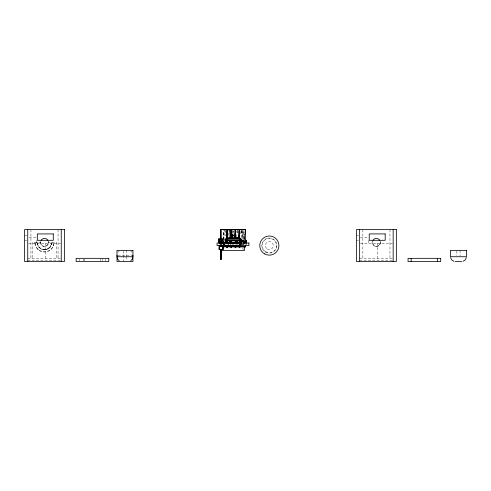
<?xml version="1.0" encoding="UTF-8"?>
<svg xmlns="http://www.w3.org/2000/svg" width="491" height="491" viewBox="0 0 491 491"><rect width="100%" height="100%" fill="white"/><g stroke="black" fill="none" stroke-linecap="round" stroke-linejoin="round"><path stroke-width="0.37" stroke-dasharray="2.46 1.84" d="M244.616 239.252L244.641 234.802M221.306 243.855L220.901 243.837L221.306 243.818M223.675 240.252L223.663 241.756L223.313 239.043L223.73 230.408M223.681 239.498L223.749 230.439M244.027 230.396L243.935 241.001L243.978 231.108M244.8 239.215L244.88 234.716M242.892 245.248L242.922 243.732M243.014 230.512L242.959 232.802L242.689 230.592M243.579 239.043L243.929 232.574M241.781 230.954L241.682 232.802L242.235 231.034M223.798 240.596L223.663 242.075L223.663 238.7M223.865 239.854L224.743 230.211M228.321 235.404L228.8 230.211M232.581 233.182L232.783 230.954M236.294 236.889L236.834 230.954M240.621 233.919L240.891 230.954M40.661 241.284A3.989 3.989 0 0 0 44.497 246.372C47.056 246.457 49.106 243.708 48.333 241.284A3.989 3.989 0 0 1 44.497 246.372C42.097 246.433 40.066 244.002 40.575 241.652M44.497 249.563C48.327 249.631 51.758 246.218 51.678 242.382A7.181 7.181 0 0 1 44.497 249.563C40.661 249.649 37.23 246.218 37.316 242.382A7.181 7.181 0 0 0 44.497 249.563L45.141 249.532M376.407 246.372C378.948 246.439 381.016 243.708 380.237 241.284A3.989 3.989 0 0 1 376.407 246.372C373.847 246.457 371.791 243.708 372.571 241.284A3.989 3.989 0 0 0 376.407 246.372L376.763 246.353M220.975 243.996L221.245 243.751M237.896 230.592L237.632 232.802L237.57 230.512M243.155 249.956L243.284 248.888L241.302 248.888L241.425 249.956M48.419 243.106L48.486 242.382L56.465 242.382L56.465 258.334M51.555 243.683L51.647 243.027M380.329 243.106L380.378 242.738M53.396 245.905L54.071 242.382A9.575 9.575 0 0 1 44.497 251.957C39.39 252.061 34.806 247.495 34.922 242.382A9.575 9.575 0 0 0 44.497 251.957C48.658 252.006 52.605 249.029 53.703 245.015M47.836 244.561L48.038 244.211M50.505 246.31L50.874 245.678M379.746 244.561L379.948 244.211M117.908 252.325L119.16 251.14M48.425 248.391L49.02 247.955M378.586 245.721L378.917 245.475M45.964 246.089L46.326 245.923M47.142 249.054L47.793 248.759M377.874 246.089L378.236 245.923M45.221 246.304L45.595 246.212M24.55 235.514L27.103 235.514M356.46 235.514L358.375 235.514M29.202 237.595L36.518 237.595M360.382 237.595L368.428 237.595M24.55 240.302L27.103 240.302M356.46 240.302L358.375 240.302M28.503 243.18L60.51 243.18M360.382 243.18L392.419 243.18M220.907 243.671L221.306 243.671M221.257 244.23L220.907 244.279M117.963 255.148L131.969 255.148M27.742 258.334L61.252 258.334M359.651 258.334L393.156 258.334M27.742 260.727L60.491 260.727M359.651 260.727L392.395 260.727M222.81 241.345L223.614 241.351L223.749 241.983M43.773 246.304L44.141 246.353M374.934 246.089L375.308 246.212M130.778 251.14L132.024 252.325M37.727 249.152L38.464 249.815M373.068 244.561L373.307 244.892M41.158 244.561L41.397 244.892M241.026 229.475L242.173 232.574L242.523 239.043M233.378 230.715L233.839 231.955M225.044 230.095L225.958 232.574M380.114 240.909L380.329 241.652M372.479 243.106L372.571 243.475M223.614 241.357L223.749 241.983M241.161 230.917L241.903 238.865M233.053 230.917L233.323 233.808M233.391 234.532L233.593 236.699M224.878 230.193L225.418 235.975M40.575 243.106L40.508 242.382L32.529 242.382L32.529 258.334M37.316 242.382L37.433 243.683M34.922 242.382L35.082 244.119M242.106 231.108L242.173 238.7M238.067 231.108L238.123 235.637M241.713 243.732L241.75 245.248M237.662 243.732L237.693 245.248M242.051 230.402L242.143 238.73M238.025 230.396L238.067 235.698M460.067 250.361L460.067 256.032M456.875 251.067L456.875 256.032M389.971 229.616L389.971 258.334M377.205 243.18L377.205 258.334M368.428 240.387L368.428 243.18M362.843 229.616L362.843 258.334M246.414 243.02L246.414 244.935M245.93 243.659L245.93 244.935M244.665 234.133L244.665 239.565M243.947 243.02L243.947 244.935M243.278 243.02L243.278 244.935M242.315 243.659L242.315 245.574M241.363 243.659L241.363 245.574M240.94 243.02L240.94 244.935M240.78 243.02L240.78 245.574M239.982 243.659L239.982 245.574M239.927 243.02L239.89 244.297M239.669 243.659L239.669 245.574M239.442 243.659L239.442 245.574M233.243 243.02L233.243 244.935M232.752 243.659L232.752 245.574M228.579 243.02L228.579 244.935M228.094 243.659L228.094 245.574M225.044 243.02L225.044 244.935M224.528 243.02L224.559 245.574M224.123 243.02L224.123 244.935M224.037 243.659L224.037 245.574M223.681 243.02L223.681 244.935M223.663 232.574L223.663 238.423M223.632 243.659L223.632 245.574M223.515 243.02L223.515 244.935M223.024 243.659L223.024 245.574M222 243.02L222 244.297M221.717 243.02L221.717 244.297M220.085 243.659L220.085 245.574M126.561 250.361L126.561 256.032M126.561 256.566L126.561 260.819M123.37 251.067L123.37 261.525M105.682 258.972L105.682 260.887M102.625 258.334L102.625 260.887M100.268 258.334L100.268 260.887M84.311 258.972L84.311 260.887M83.482 258.972L83.482 260.887M79.254 258.972L79.254 260.887M58.061 229.616L58.061 258.334M45.295 243.18L45.295 258.334M36.518 240.387L36.518 243.18M30.933 229.616L30.933 258.334M52.077 242.382A7.58 7.58 0 0 1 44.497 249.962A7.58 7.58 0 0 1 36.917 242.382M240.16 244.297L240.154 243.02L240.13 244.297M267.337 249.023A3.989 3.989 0 0 0 273.321 245.574A3.989 3.989 0 0 0 267.337 242.118A3.989 3.989 0 0 0 267.337 249.023M265.741 251.791A7.181 7.181 0 0 0 276.513 245.574A7.181 7.181 0 0 0 265.741 239.35A7.181 7.181 0 0 0 265.741 251.791M265.545 252.135A7.58 7.58 0 0 0 276.912 245.574A7.58 7.58 0 0 0 265.545 239.007A7.58 7.58 0 0 0 265.545 252.135"/><path stroke-width="0.74" d="M219.274 242.928L219.281 241.351M229.543 243.002L229.536 241.517L229.543 243.002L227.591 242.922L231.549 243.02L231.531 241.744M240.48 241.296L243.898 241.296L243.892 242.548M219.612 242.284C219.808 244.18 219.09 241.32 220.263 242.075L219.606 242.198L220.244 242.253M226.326 241.013L226.32 242.928M241.762 240.94L241.523 243.008L241.597 240.977M230.653 242.707L231.279 243.02L231.279 242.707M220.33 238.945L220.434 229.481L232.918 229.475L231.414 229.555M220.569 244.984L220.557 246.372L220.557 244.892M220.606 242.216L220.625 240.835L221.515 240.786L221.607 242.229M231.844 235.981L231.93 229.475L237.89 229.837M226.283 242.738L226.566 243.02L226.504 238.172L231.028 238L230.162 238.313L229.984 237.975L229.751 238.454L227.787 237.982L226.283 239.092L226.4 242.984L226.283 239.092L226.922 241.64M239.866 241.149L239.903 239.252L239.086 238.577M219.232 249.563L219.305 245.617L220.042 245.942M221.269 246.31L221.294 244.941M237.454 242.542L233.421 242.757L239.774 242.247L239.89 238.62L226.897 238.7L226.265 240.467L226.265 243.419M234.851 238.209L234.808 235.367L232.372 234.986L231.985 235.459L231.924 238.209L235.987 238.209M233.305 242.707L232.685 243.014L233.305 243.02L233.305 242.652M235.336 242.707C233.882 242.29 235.336 243.604 235.336 242.707L234.704 242.738M219.612 242.051L220.244 242.173M220.606 242.137L220.662 240.854L221.588 240.854M243.561 242.603L243.561 242.738M226.283 241.357L226.701 240.94M241.486 241.357L241.897 240.94M231.574 236.165L231.654 234.729M220.042 245.617L220.042 246.372L219.324 245.617L219.084 249.563L222.994 249.563L222.92 245.617L221.674 246.372L221.65 244.991L221.674 246.372M226.535 241.91L226.265 240.516L226.633 240.43L226.474 243.008L226.265 240.596L226.652 242.628L236.153 242.849M241.222 240.424L241.308 239.068L240.67 239.068L240.928 239.737M239.774 242.247L240.197 239.123L239.89 238.62L240.191 242.603L235.809 242.781L239.737 242.266L240.516 239.086L239.043 237.988L236.803 237.975L236.048 238.405L235.692 238.018L237.092 238.454L237.435 237.975M245.267 233.968L245.555 229.475L220.441 229.475L220.441 239.424M219.201 242.302L222.386 242.198L222.626 242.996L222.865 238.945L218.814 238.945L219.201 242.302L221.871 242.131L221.877 243.02M243.892 243.014L243.898 241.296M230.69 244.935L230.531 247.004L230.371 244.935M230.795 243.554L230.954 241.48M236.435 244.935L236.275 247.004L236.116 244.935M236.539 243.554L236.699 241.48M222.202 242.339L222.546 242.996L222.865 238.945L222.675 240.246M226.21 239.043L226.762 232.206M230.162 238.313L230.776 238.448L230.801 237.975L236.423 238.184M241.486 241.222L243.561 241.222M240.934 240.24L240.627 240.228M244.764 246.813L244.444 250.484L221.146 250.484M232.311 236.146L232.446 234.661M226.897 238.7L227.002 242.229L233.403 242.781L230.997 242.781L226.59 242.554L226.504 238.172L239.043 237.988L240.516 239.086L240.191 242.603L237.521 243.02L233.421 242.757M238.516 238.282L238.749 236.005M240.062 243.027L240.197 239.123L240.541 240.516L240.271 242.984L240.117 240.43L240.541 240.516L240.179 242.579L233.421 242.781L239.823 242.192M227.413 245.132L227.118 247.802L226.83 245.132M231.464 245.132L231.175 247.802L230.88 245.132M235.52 245.132L235.226 247.802L234.937 245.132M239.571 245.132L239.283 247.802L238.988 245.132M236.766 238.196L237.092 238.454M219.759 248.286L219.563 249.563L219.324 245.617M246.494 242.757L246.494 240.252L240.295 240.228M240.541 245.58L240.308 246.973L240.062 245.58M239.86 241.652L240.062 240.498L240.541 240.492L240.081 242.689M229.426 238.196L229.751 238.454L229.549 237.975M132.865 257.609L132.165 259.358L130.778 260.746M466.37 257.609L465.216 259.948L462.982 261.341M226.86 239.473L227.48 238.638L226.86 239.473L226.86 242.02M243.278 240.94L243.542 240.964C243.61 248.041 243.401 237.877 243.561 241.357M238.988 240.817L227.818 240.817L227.928 240.001L238.89 240.001L238.988 240.817L238.749 240.179M237.705 242.462L238.706 243.02L239.847 242.413L229.082 242.462L228.1 243.02L227.112 242.358L227.13 238.73L239.676 238.755L239.731 242.45L238.706 243.02L235.257 243.02L235.244 241.682M243.278 243.02L243.143 243.02M223.006 246.617L244.579 246.813L245.561 245.574L245.561 246.813L244.764 246.863M222.184 245.617L222.184 246.372L222.779 245.617L222.902 249.563L222.613 248.286M232.237 238.209L231.985 235.459L232.372 234.986M222.184 246.372L222.902 245.617L222.902 249.563M226.652 242.628L229.352 243.02L233.403 242.793L227.769 242.321M241.308 239.068L239.657 239.203M219.772 238.945L219.962 243.02M244.481 243.02C243.297 241.621 247.145 241.388 246.396 243.02M226.744 240.492L226.265 240.516L226.633 240.43L226.265 240.51L227.542 242.462L230.997 242.781L227.002 242.229L227.542 242.462M226.265 240.547L226.627 240.467M240.541 240.467C239.614 240.805 241.412 240.111 240.516 239.086M222.988 246.316L230.383 245.641M235.809 242.781L240.394 242.37M229.978 238.423L229.88 229.647L231.93 229.475M240.756 229.825L245.555 229.475L245.555 240.437M222.184 246.046L220.042 246.181L219.232 245.617L219.324 249.563M239.522 229.555L241.026 229.475M226.455 242.953L225.117 243.027L225.093 239.068L225.731 239.068L225.731 239.737M231.985 235.459L234.808 235.367L232.022 235.367M219.802 242.216L221.877 242.155L219.802 242.155L219.802 243.02M240.486 241.566L241.891 241.554M219.612 242.818L220.244 242.818M241.848 242.56L239.123 242.579L239.111 242.977M227.155 242.29L239.688 242.272M221.963 242.486L225.007 242.48M226.793 239.737L225.473 239.737L225.473 242.327L225.093 239.068L226.91 239.301M227.818 240.179L238.988 240.179M227.824 240.817L228.057 240.179M219.962 242.137L221.877 242.155L221.717 243.02M244.481 242.137L244.322 243.02M246.237 242.137L244.322 242.216L246.396 242.155C241.118 242.671 247.55 241.001 246.237 243.02M243.646 242.75L245.966 242.72L245.881 242.204L245.954 243.002M219.962 242.935L221.717 242.935M222.65 246.813L245.561 246.813M117.073 255.148L116.987 261.525L132.944 261.525L132.865 255.148M455.286 261.525L461.657 261.525M241.511 240.964L243.45 240.977M219.612 242.867L221.496 242.72L221.416 242.204L221.484 243.002M241.897 243.02L241.486 242.738M226.701 243.02L226.283 242.603M226.59 242.554L233.403 242.781M240.541 243.008L240.062 240.492L240.541 240.516M241.762 243.02L241.486 242.603M243.143 240.94L243.542 240.964M227.112 242.358L229.082 242.462M231.028 238L230.776 238.448M231.12 245.574L244.579 246.813M453.96 261.341L451.726 259.948L450.572 257.609M221.717 242.137L221.901 238.945M119.16 260.746L117.772 259.358L117.067 257.609M227.051 242.229L226.529 240.504L226.701 242.652M218.814 238.945L219.054 242.996L218.814 238.945L219.195 240.246M237.362 237.975L237.484 238.399M221.515 240.786L221.674 241.425M226.283 239.092L226.695 240.682M246.488 240.252L246.697 241.449M229.88 229.647L230.353 232.673M220.441 229.475L220.698 231.642M222.417 241.646L222.546 242.996M244.586 242.523L244.586 242.977M235.852 241.48L236.011 243.573M230.107 241.48L230.267 243.573M220.379 244.941L220.41 246.31M221.245 229.481L221.349 238.945M219.139 241.983L219.139 242.302M231.488 241.732L231.488 243.002M437.585 258.334L437.585 261.525M411.163 258.334L411.163 261.525M393.156 229.616L393.156 261.525M359.651 229.616L359.651 261.525M245.58 242.738L245.138 242.738M231.77 234.766L231.77 236.232M221.116 242.738L220.668 242.738M61.252 229.616L61.252 261.525M27.742 229.616L27.742 261.525M373.068 240.197A3.989 3.989 0 0 1 379.746 240.197M41.158 240.197A3.989 3.989 0 0 1 47.836 240.197M132.944 250.361L132.944 256.738L116.987 256.738L116.987 250.361L132.944 250.361M237.27 241.517L237.27 242.996L237.257 241.486M466.45 250.361L466.45 256.738L450.493 256.738L450.493 250.361L466.45 250.361M221.674 249.563L221.588 259.064L220.668 259.101L221.588 259.064L221.674 249.563M236.061 237.975L236.048 238.454L236.061 237.975M227.063 229.604L226.646 238.344L227.18 229.604L227.597 238.344L227.063 229.604M231.12 229.604L230.696 238.344L231.23 229.604L231.648 238.344L231.12 229.604M235.171 229.604L234.753 238.344L235.281 229.604L235.705 238.344L235.171 229.604M239.221 229.604L238.804 238.344L239.338 229.604L239.792 239.068L239.221 229.604M220.367 242.204L220.318 242.738L220.367 242.204M244.837 242.204L244.782 242.738L244.837 242.204M226.744 245.58L226.474 246.955L226.265 245.58L226.437 246.955L226.744 245.58M64.444 229.616L24.55 229.616L24.55 261.525L64.444 261.525L64.444 229.616M396.347 229.616L356.46 229.616L356.46 261.525L396.347 261.525L396.347 229.616M53.273 233.919L37.316 233.919L37.316 240.302L53.273 240.302L53.273 233.919M385.183 233.919L369.226 233.919L369.226 240.302L385.183 240.302L385.183 233.919M248.925 243.02L217.053 243.02L217.053 245.574L248.925 245.574L248.925 243.02M108.787 258.334L76.148 258.334L76.148 261.525L108.787 261.525L108.787 258.334M440.697 258.334L408.052 258.334L408.052 261.525L440.697 261.525L440.697 258.334M220.668 259.101L220.557 249.563L220.637 259.064M264.545 253.865A9.575 9.575 0 0 0 278.906 245.574A9.575 9.575 0 0 0 264.545 237.282A9.575 9.575 0 0 0 264.545 253.865"/></g></svg>
